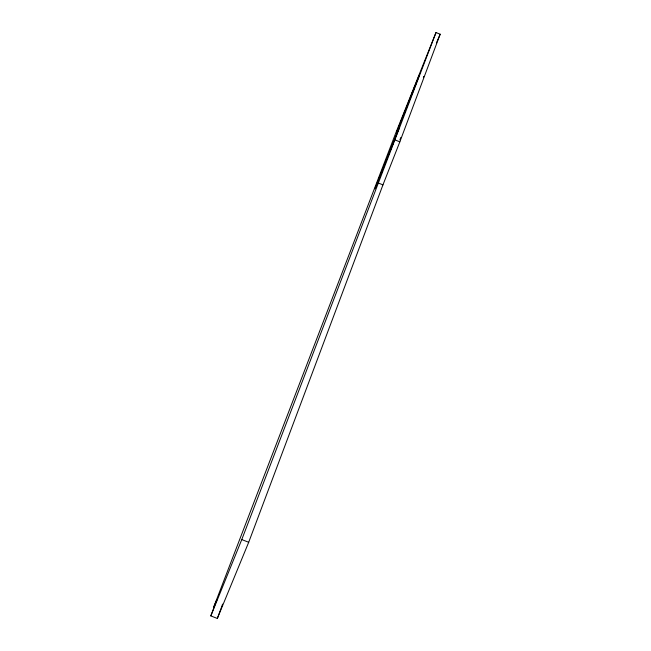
<?xml version="1.0" encoding="UTF-8"?>
<svg xmlns="http://www.w3.org/2000/svg" width="651" height="651" viewBox="0 0 651 651"><rect width="100%" height="100%" fill="white"/><g stroke="black" fill="none" stroke-linecap="round" stroke-linejoin="round"><path stroke-width="0.98" d="M423.549 77.062L423.695 76.558L423.386 77.225M221.649 606.789L222.577 604.112M217.336 618.45L248.698 542.283L382.959 184.86L399.844 141.837L440.174 34.21L435.991 32.55L396.133 132.096L213.756 606.976L216.84 599.84L210.826 615.903L217.336 618.45L221.34 607.676M210.826 615.903L241.773 539.573L435.991 32.55M399.942 139.819L400.853 137.459M401.48 120.126L405.109 110.89M410.83 96.706L414.508 87.364M384.009 165.997L374.968 188.888L399.022 128.32L380.51 174.525M389.803 151.659L393.774 141.576M412.132 93.305L413.214 90.749M402.798 116.667L403.791 114.332M391.3 147.753L392.284 145.474M436.357 43.088L440.174 34.21M381.608 171.994L382.495 169.952M241.773 539.573L248.698 542.283M395.011 139.924L399.844 141.837M378.101 182.947L382.959 184.86M419.447 74.873L396.654 132.324L419.447 74.873"/></g></svg>
